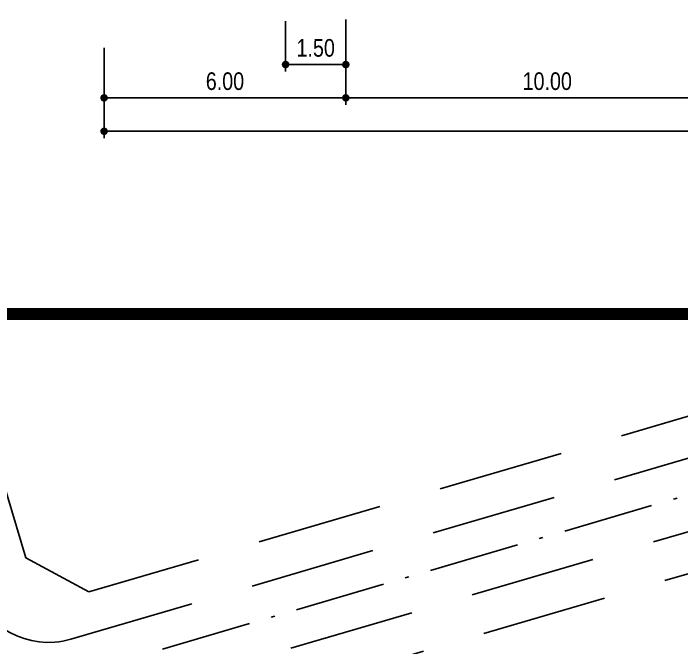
# Model space of a CAD drawing. Header units: metres. Extents: x 563124 to 573994, y 2062953 to 2068466.
# Drawn here: x 568595.8 to 568662.2, y 2065798 to 2065860.9 of the extents above; entities that cross this region are included whole.
import ezdxf

# ---------------------------------------------------------------- set-up
doc = ezdxf.new("R2010")
doc.units = ezdxf.units.M
doc.linetypes.add('ACAD_ISO10W100', pattern=[18.5, 12, -3, 0.5, -3])
doc.linetypes.add('HIDDEN', pattern=[0.375, 0.25, -0.125])
doc.layers.get('0').update_dxf_attribs({"linetype": 'CONTINUOUS'})
doc.layers.get('DEFPOINTS').update_dxf_attribs({"linetype": 'CONTINUOUS'})
for name, color, linetype in [('ghichieudai', 7, 'CONTINUOUS'), ('Khung ban ve', 7, 'CONTINUOUS'), ('LogDg phu', 7, 'CONTINUOUS'), ('MATCATDUONG', 8, 'CONTINUOUS'), ('TimDg', 222, 'CONTINUOUS'), ('ViaHeSphu', 32, 'CONTINUOUS')]:
    doc.layers.add(name, color=color, linetype=linetype)
doc.styles.add('ktcn', font='VHARIAL.ttf', dxfattribs={"width": 0.8})
doc.dimstyles.new('a', dxfattribs={"dimtxt": 1.75, "dimasz": 0.75, "dimexe": 0.7, "dimexo": 0, "dimgap": 0.75, "dimtad": 1, "dimzin": 0, "dimdsep": 46, "dimtxsty": 'ktcn', "dimblk": 'DOT', "dimcen": 0, "dimazin": 0, "dimtfac": 1, "dimtix": 1, "dimtofl": 0, "dimtmove": 0, "dimatfit": 3, "dimfxl": 1, "dimtolj": 1, "dimtzin": 0, "dimarcsym": 0})

# ---------------------------------------------------------------- blocks, each defined once
blk = doc.blocks.new('_Dot')
at = {"color": 0, "linetype": 'ByBlock', "lineweight": -2}
blk.add_line((-0.5, 0), (-1, 0), dxfattribs=at)
at = {"color": 0, "linetype": 'ByBlock', "const_width": 0.5}
blk.add_lwpolyline([(-0.25, 0, 1), (0.25, 0, 1)], format="xyb", close=True, dxfattribs=at)
blk = doc.blocks.new('*D90')
at = {"layer": 'DEFPOINTS', "color": 0, "linetype": 'Continuous'}
for p in [(568604.806, 2065857.52), (568628.806, 2065857.52), (568604.806, 2065852.561)]:
    blk.add_point(p, dxfattribs=at)
at = {"layer": 'MATCATDUONG', "color": 0, "linetype": 'Continuous', "lineweight": -2}
for p, q in [((568604.806, 2065857.52), (568604.806, 2065851.861)), ((568628.806, 2065857.52), (568628.806, 2065851.861)), ((568628.056, 2065852.561), (568605.556, 2065852.561))]:
    blk.add_line(p, q, dxfattribs=at)
at = {"layer": 'MATCATDUONG', "color": 0, "linetype": 'Continuous', "lineweight": -2, "xscale": 0.75, "yscale": 0.75, "zscale": 0.75, "rotation": 180}
blk.add_blockref('_Dot', (568604.806, 2065852.561), dxfattribs=at)
at = {"layer": 'MATCATDUONG', "color": 0, "linetype": 'Continuous', "lineweight": -2, "xscale": 0.75, "yscale": 0.75, "zscale": 0.75}
blk.add_blockref('_Dot', (568628.806, 2065852.561), dxfattribs=at)
at = {"layer": 'MATCATDUONG', "color": 0, "linetype": 'Continuous', "insert": (568616.806, 2065854.205), "char_height": 1.75, "attachment_point": 5, "style": 'ktcn'}
blk.add_mtext('\\A1;6.00', dxfattribs=at)
blk = doc.blocks.new('*D91')
at = {"layer": 'DEFPOINTS', "color": 0, "linetype": 'Continuous'}
for p in [(568628.806, 2065857.52), (568668.806, 2065857.368), (568668.806, 2065852.561)]:
    blk.add_point(p, dxfattribs=at)
at = {"layer": 'MATCATDUONG', "color": 0, "linetype": 'Continuous', "lineweight": -2}
for p, q in [((568628.806, 2065857.52), (568628.806, 2065851.861)), ((568668.806, 2065857.368), (568668.806, 2065851.861)), ((568629.556, 2065852.561), (568668.056, 2065852.561))]:
    blk.add_line(p, q, dxfattribs=at)
at = {"layer": 'MATCATDUONG', "color": 0, "linetype": 'Continuous', "lineweight": -2, "xscale": 0.75, "yscale": 0.75, "zscale": 0.75, "rotation": 180}
blk.add_blockref('_Dot', (568628.806, 2065852.561), dxfattribs=at)
at = {"layer": 'MATCATDUONG', "color": 0, "linetype": 'Continuous', "lineweight": -2, "xscale": 0.75, "yscale": 0.75, "zscale": 0.75}
blk.add_blockref('_Dot', (568668.806, 2065852.561), dxfattribs=at)
at = {"layer": 'MATCATDUONG', "color": 0, "linetype": 'Continuous', "insert": (568648.806, 2065854.205), "char_height": 1.75, "attachment_point": 5, "style": 'ktcn'}
blk.add_mtext('\\A1;10.00', dxfattribs=at)
blk = doc.blocks.new('*D93')
at = {"layer": 'DEFPOINTS', "color": 0, "linetype": 'Continuous'}
for p in [(568604.806, 2065857.52), (568748.806, 2065857.52), (568748.806, 2065849.245)]:
    blk.add_point(p, dxfattribs=at)
at = {"layer": 'MATCATDUONG', "color": 0, "linetype": 'Continuous', "lineweight": -2}
for p, q in [((568604.806, 2065857.52), (568604.806, 2065848.545)), ((568748.806, 2065857.52), (568748.806, 2065848.545)), ((568605.556, 2065849.245), (568748.056, 2065849.245))]:
    blk.add_line(p, q, dxfattribs=at)
at = {"layer": 'MATCATDUONG', "color": 0, "linetype": 'Continuous', "lineweight": -2, "xscale": 0.75, "yscale": 0.75, "zscale": 0.75, "rotation": 180}
blk.add_blockref('_Dot', (568604.806, 2065849.245), dxfattribs=at)
at = {"layer": 'MATCATDUONG', "color": 0, "linetype": 'Continuous', "lineweight": -2, "xscale": 0.75, "yscale": 0.75, "zscale": 0.75}
blk.add_blockref('_Dot', (568748.806, 2065849.245), dxfattribs=at)
at = {"layer": 'MATCATDUONG', "color": 0, "linetype": 'Continuous', "insert": (568676.806, 2065850.889), "char_height": 1.75, "attachment_point": 5, "style": 'ktcn'}
blk.add_mtext('\\A1;36.00', dxfattribs=at)
blk = doc.blocks.new('*D94')
at = {"layer": 'DEFPOINTS', "color": 0, "linetype": 'Continuous'}
for p in [(568628.806, 2065860.329), (568622.824, 2065860.187), (568622.824, 2065855.866)]:
    blk.add_point(p, dxfattribs=at)
at = {"layer": 'MATCATDUONG', "color": 0, "linetype": 'Continuous', "lineweight": -2}
for p, q in [((568628.806, 2065860.329), (568628.806, 2065855.166)), ((568622.824, 2065860.187), (568622.824, 2065855.166)), ((568628.056, 2065855.866), (568623.574, 2065855.866))]:
    blk.add_line(p, q, dxfattribs=at)
at = {"layer": 'MATCATDUONG', "color": 0, "linetype": 'Continuous', "lineweight": -2, "xscale": 0.75, "yscale": 0.75, "zscale": 0.75, "rotation": 180}
blk.add_blockref('_Dot', (568622.824, 2065855.866), dxfattribs=at)
at = {"layer": 'MATCATDUONG', "color": 0, "linetype": 'Continuous', "lineweight": -2, "xscale": 0.75, "yscale": 0.75, "zscale": 0.75}
blk.add_blockref('_Dot', (568628.806, 2065855.866), dxfattribs=at)
at = {"layer": 'MATCATDUONG', "color": 0, "linetype": 'Continuous', "insert": (568625.815, 2065857.509), "char_height": 1.75, "attachment_point": 5, "style": 'ktcn'}
blk.add_mtext('\\A1;1.50', dxfattribs=at)

msp = doc.modelspace()

# ---------------------------------------------------------------- linework, layer by layer
at = {"layer": 'Khung ban ve', "const_width": 1.2}
msp.add_lwpolyline([(567973.928, 2066641.109), (569223.928, 2066641.109), (569223.928, 2065831.109), (567973.928, 2065831.109)], close=True, dxfattribs=at)
at = {"layer": 'LogDg phu', "linetype": 'HIDDEN', "ltscale": 50}
msp.add_lwpolyline([(568591.597, 2065804.206, 0.411844), (568601.506, 2065798.84), (568793.597, 2065855.121, 0.431462), (568798.88, 2065865.492), (568769.497, 2065947.632, 0.425903), (568758.973, 2065952.357), (568753.006, 2065949.95, -0.022858), (568734.812, 2065943.564), (568572.613, 2065894.832, 0.414577), (568567.256, 2065884.859), (568591.597, 2065804.206)], format="xyb", dxfattribs=at)
msp.add_lwpolyline([(568814.217, 2065813.712, -0.072993), (568813.932, 2065815.136), (568813.426, 2065824.829), (568806.64, 2065843.799, 0.397173), (568796.858, 2065848.782), (568725.32, 2065827.822), (568603.653, 2065792.175, 0.416587), (568598.243, 2065782.186), (568610.029, 2065743.133), (568627.959, 2065683.724, 0.413247), (568637.904, 2065678.369), (568689.046, 2065693.62), (568828.681, 2065735.259, 0.430041), (568838.518, 2065754.686), (568833.636, 2065768.335), (568827.847, 2065776.227, -0.07245), (568827.171, 2065777.5)], format="xyb", close=True, dxfattribs=at)
at = {"layer": 'TimDg', "linetype": 'ACAD_ISO10W100', "ltscale": 0.75}
msp.add_lwpolyline([(569408.662, 2066103.84), (569093.307, 2065942.912, -0.046747), (569058.632, 2065929.125), (568564.179, 2065784.257), (568255.903, 2065693.937)], format="xyb", dxfattribs=at)
at = {"layer": 'ViaHeSphu', "linetype": 'HIDDEN', "ltscale": 50}
msp.add_lwpolyline([(568764.157, 2065944.747), (568792.936, 2065864.296), (568789.822, 2065858.183), (568722.151, 2065838.356), (568603.291, 2065803.532), (568597.048, 2065806.913), (568573.289, 2065885.638), (568576.633, 2065891.863), (568735.963, 2065939.733, 0.022858), (568754.502, 2065946.241), (568757.835, 2065947.585), (568764.157, 2065944.747)], format="xyb", dxfattribs=at)
msp.add_lwpolyline([(568687.76, 2065697.932), (568829.865, 2065740.308), (568834.216, 2065748.9), (568801.365, 2065840.733), (568794.883, 2065844.035), (568726.472, 2065823.991), (568607.625, 2065789.171), (568604.271, 2065782.978), (568615.963, 2065744.239), (568633.268, 2065686.9), (568639.504, 2065683.542), (568685.818, 2065697.353), (568758.08, 2065718.902)], dxfattribs=at)

# ---------------------------------------------------------------- next in the draw order: wipeouts: each hides what was drawn before it
msp.add_wipeout([(568538.555, 2065837.116), (569134.391, 2065836.361), (569131.193, 2065953.825), (568779.004, 2065956.683), (568600.602, 2065960.315)]).dxf.layer = 'ghichieudai'

# ---------------------------------------------------------------- next in the draw order: dimensions: what is measured, and where the dimension line sits
at = {"layer": 'MATCATDUONG', "color": 7, "linetype": 'Continuous'}
for base, p1, p2, picture, middle in [((568622.824, 2065855.866, 0), (568628.806, 2065860.329, 0), (568622.824, 2065860.187, 0), '*D94', (568625.815, 2065857.509, 0)), ((568604.806, 2065852.561), (568628.806, 2065857.52), (568604.806, 2065857.52), '*D90', (568616.806, 2065854.205)), ((568748.806, 2065849.245), (568604.806, 2065857.52), (568748.806, 2065857.52), '*D93', (568676.806, 2065850.889)), ((568668.806, 2065852.561), (568628.806, 2065857.52), (568668.806, 2065857.368), '*D91', (568648.806, 2065854.205))]:
    dim = msp.add_linear_dim(base=base, p1=p1, p2=p2, dimstyle='a', override={"dimlfac": 0.25}, dxfattribs=at)
    dim.commit()
    dim.dimension.update_dxf_attribs({"geometry": picture, "text_midpoint": middle})

doc.saveas('drawing.dxf')
